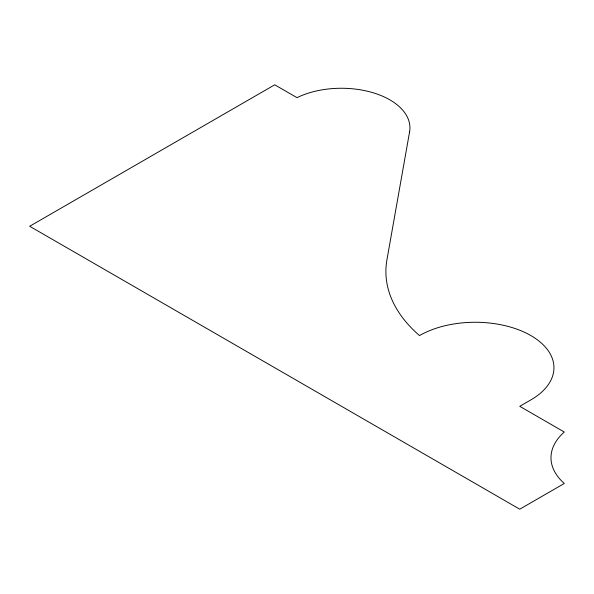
<?xml version="1.0" encoding="UTF-8"?>
<svg xmlns="http://www.w3.org/2000/svg" width="594" height="594" viewBox="0 0 594 594"><rect width="100%" height="100%" fill="white"/><g stroke="black" fill="none" stroke-linecap="round" stroke-linejoin="round"><path stroke-width="0.89" d="M409.585 131.868L386.932 259.823A199.747 115.325 0 0 0 419.513 335.58A78.757 45.471 0 0 1 530.888 335.58A78.757 45.471 0 0 1 530.888 399.881L519.75 406.311L564.3 432.031A81.185 46.874 0 0 0 564.3 483.471L519.75 509.199L29.7 226.269L274.725 84.801L297 97.661A68.562 39.583 0 0 1 373.299 92.812A68.562 39.583 0 0 1 409.585 131.868"/></g></svg>
